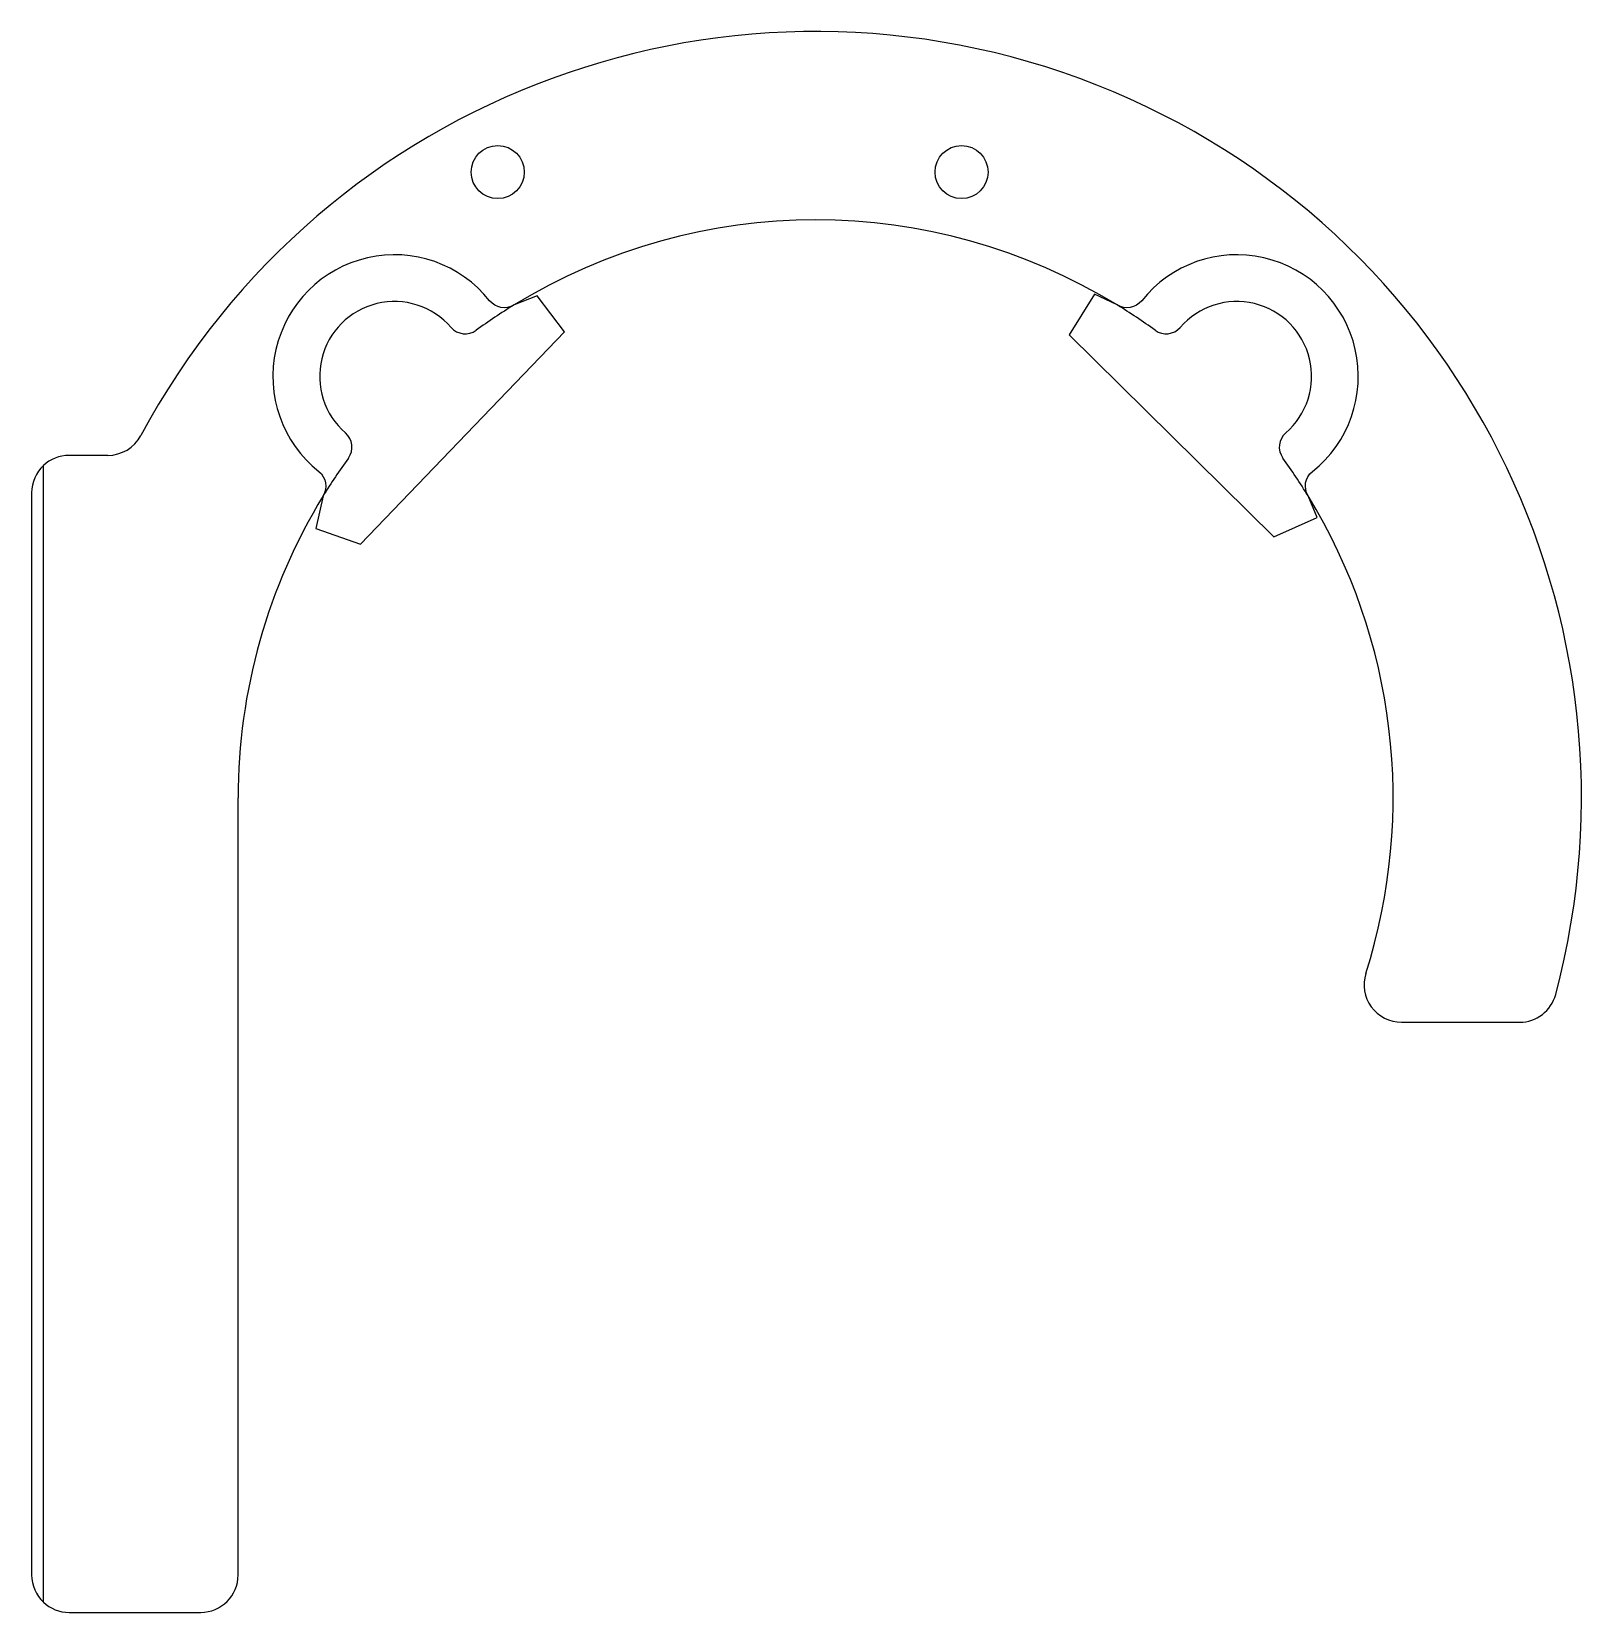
# Model space of a CAD drawing. Extents: x 0 to 263, y 0 to 268.
import ezdxf

# ---------------------------------------------------------------- set-up
doc = ezdxf.new("R2010")
doc.units = 0
doc.layers.get('0').update_dxf_attribs({"linetype": 'CONTINUOUS'})
doc.layers.add('VISIBLE__ISO_', color=7, linetype='CONTINUOUS')

msp = doc.modelspace()

# ---------------------------------------------------------------- linework, layer by layer
msp.add_line((49.49, 189.45), (49.49, 189.45))
at = {"layer": 'VISIBLE__ISO_'}
for p, q in [((12.94, 196.34), (6.35, 196.34)), ((2, 1.72), (2, 194.62)), ((0, 189.99), (0, 6.35)), ((35.06, 6.35), (35.06, 138.25)), ((232.55, 100.15), (252.6, 100.15)), ((6.35, 0), (28.71, 0))]:
    msp.add_line(p, q, dxfattribs=at)
for points in [[(55.85, 181.26), (90.47, 217.29), (85.82, 223.43), (81.9, 221.86, -0.378846), (77.75, 222.59, 1.120665), (48.76, 193.6, -0.378846), (49.49, 189.45), (48.28, 183.95)], [(217.44, 193.6, 1.120665), (188.45, 222.59, -0.378846), (184.3, 221.86), (180.46, 223.71), (176.16, 216.78), (210.89, 182.52), (218.23, 185.77), (216.71, 189.45, -0.378846)]]:
    msp.add_lwpolyline(points, format="xyb", close=True, dxfattribs=at)
for centre in [(79.13, 244.42), (157.87, 244.42)]:
    msp.add_circle(centre, 4.5, dxfattribs=at)
for centre, radius, start, end in [((133.1, 138.25), 130, 345.1213, 151.7964), ((133.1, 138.25), 98.04, 58.5173, 121.4827), ((61.6, 209.75), 12.7, 40.8697, 229.1303), ((133.1, 138.25), 98.04, 121.4827, 126.0002), ((133.1, 138.25), 98.04, 53.9998, 58.5173), ((204.6, 209.75), 12.7, 310.8697, 139.1303), ((73.6, 220.14), 3.17, 220.8697, 306.0002), ((192.6, 220.14), 3.17, 233.9998, 319.1303), ((12.94, 202.69), 6.35, 270, 331.7964), ((51.21, 197.75), 3.18, 323.9998, 49.1303), ((214.99, 197.75), 3.18, 130.8697, 216.0002), ((6.35, 189.99), 6.35, 90, 133.2387), ((133.1, 138.25), 98.04, 143.9998, 148.5173), ((133.1, 138.25), 98.04, 31.4827, 36.0002), ((6.35, 189.99), 6.35, 133.2387, 180), ((133.1, 138.25), 98.04, 148.5173, 180), ((133.1, 138.25), 98.04, 342.2938, 31.4827), ((232.55, 106.5), 6.35, 162.2938, 270), ((252.6, 106.5), 6.35, 270, 345.1213), ((6.35, 6.35), 6.35, 180, 226.7613), ((28.71, 6.35), 6.35, 270, 0), ((6.35, 6.35), 6.35, 226.7613, 270)]:
    msp.add_arc(centre, radius, start, end, dxfattribs=at)

doc.saveas('drawing.dxf')
